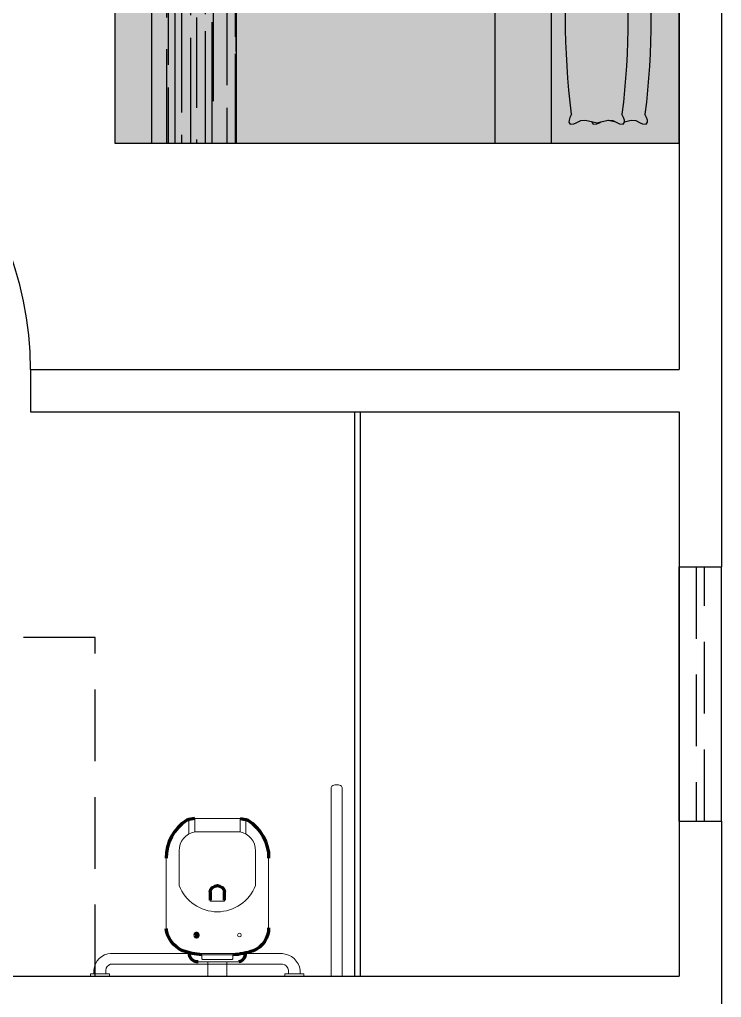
# Model space of a CAD drawing. Header units: centimetres. Extents: x 0 to 1084401, y -139216 to 99734.
# Drawn here: x 912561.3 to 912810.2, y 10564.5 to 10911 of the extents above; entities that cross this region are included whole.
import ezdxf

# ---------------------------------------------------------------- set-up
doc = ezdxf.new("R2010")
doc.units = ezdxf.units.CM
doc.header["$LTSCALE"] = 4
doc.linetypes.add('DASHED2', pattern=[9.524999999999999, 6.35, -3.175])
for name, color, linetype in [('0.1', 1, 'Continuous'), ('0.6', 6, 'Continuous'), ('02-CONT', 2, 'Continuous'), ('AIT-LAY-HTC', 254, 'Continuous'), ('AIT-LAY-MOB', 2, 'Continuous'), ('PDF1_PH - Metal', 253, 'Continuous'), ('PROJEÇÕES', 1, 'DASHED2')]:
    doc.layers.add(name, color=color, linetype=linetype)
doc.layers.add('PDF1_PH - Alv Construir', color=6, linetype='Continuous', lineweight=40)

# ---------------------------------------------------------------- blocks, each defined once
blk = doc.blocks.new('1_00e')
blk.add_lwpolyline([(-28.40539012428269, -52.25289090163764), (-25.40539012428269, -52.25289090163764), (-25.40539012428269, 47.74710909836236), (-28.40539012428269, 47.74710909836236)], close=True)
at = {"color": 1}
blk.add_arc((-28.40539012428326, -52.25289090163764), 100, 0, 90, dxfattribs=at)
blk = doc.blocks.new('Barra 3')
at = {"layer": 'PDF1_PH - Metal', "lineweight": 9}
for points in [[(19245.14185772219, 25719.83539646618), (19251.99860171888, 25719.83539646618), (19251.99860171888, 25718.97830346659), (19245.14185772219, 25718.97830346659)], [(19314.99755293517, 25719.83539646618), (19321.85473288964, 25719.83539646618), (19321.85473288964, 25718.97830346659), (19314.99755293517, 25718.97830346659)]]:
    blk.add_lwpolyline(points, close=True, dxfattribs=at)
for points in [[(19246.42749722157, 25717.69266396721), (19246.42749722157, 25718.97830346659)], [(19250.7129622195, 25717.69266396721), (19250.7129622195, 25718.97830346659)], [(19316.28319243454, 25717.69266396721), (19316.28319243454, 25718.97830346659)], [(19320.56909339026, 25717.69266396721), (19320.56909339026, 25718.97830346659)], [(19252.85569471847, 25715.54993146825), (19314.56900643537, 25715.54993146825)], [(19252.85569471847, 25711.69301297011), (19314.56900643537, 25711.69301297011)]]:
    blk.add_lwpolyline(points, dxfattribs=at)
for centre, radius, start, end in [((19253.42461139982, 25718.7625743121), 7.078440150872955, 188.6936103182999, 267.1299358179983), ((19253.00712313949, 25717.84408480383), 2.29914551384984, 183.773530933657, 266.2235994042778), ((19314.35059962556, 25717.91549670232), 6.222484964168509, 270.0360541296536, 357.9477482445207), ((19313.99598297072, 25717.76538724945), 2.288361905274916, 284.5016396748188, 358.1815433945518)]:
    blk.add_arc(centre, radius, start, end, dxfattribs=at)
blk = doc.blocks.new('bacia sanit')
at = {"layer": 'PDF1_PH - Metal', "lineweight": 9}
for points in [[(16873.71107896911, 24771.42362813914), (16898.99663033026, 24771.42362813914)], [(16889.13962487723, 24766.70918068363), (16889.56817137702, 24766.70918068363), (16889.99671787682, 24766.70918068363), (16890.42526437661, 24766.70918068363), (16890.8538108764, 24766.70918068363), (16899.42517683005, 24766.70918068363), (16899.85372332984, 24766.70918068363), (16900.28226982964, 24766.70918068363), (16900.71081632943, 24766.70918068363), (16901.13936282922, 24766.70918068363), (16901.56790932902, 24766.70918068363)], [(16912.78775159359, 24763.28080868529), (16907.66906866406, 24763.28080868529)], [(16861.71134101713, 24745.84860314918), (16861.71134101713, 24746.138076778), (16861.71134101713, 24759.85243668694), (16861.71134101713, 24760.70952968653)], [(16908.42508928349, 24761.13807618632), (16912.71055428142, 24761.13807618632), (16913.13910078121, 24761.13807618632)], [(16908.42508928349, 24761.13807618632), (16908.42508928349, 24760.70952968653), (16908.42508928349, 24760.28098318673), (16908.42508928349, 24759.85243668694), (16908.42508928349, 24759.42389018715), (16908.42508928349, 24758.99490772958), (16908.42508928349, 24758.56636122978), (16908.42508928349, 24758.13781472999), (16908.42508928349, 24757.7092682302), (16908.42508928349, 24757.2807217304), (16908.42508928349, 24756.85217523061), (16908.42508928349, 24756.42362873082)], [(16913.13910078121, 24761.13807618632), (16913.13910078121, 24760.70952968653), (16913.13910078121, 24760.28098318673), (16913.13910078121, 24759.85243668694), (16913.13910078121, 24759.42389018715), (16913.13910078121, 24758.99490772958), (16913.13910078121, 24758.56636122978), (16913.13910078121, 24758.13781472999), (16913.13910078121, 24757.7092682302), (16913.13910078121, 24757.2807217304), (16913.13910078121, 24756.85217523061), (16913.13910078121, 24756.42362873082), (16913.13910078121, 24755.99508223102), (16913.13910078121, 24755.56653573123), (16913.13910078121, 24755.13798923144), (16913.13910078121, 24754.70944273164), (16913.13910078121, 24754.28089623185), (16913.13910078121, 24753.85234973206), (16913.13910078121, 24753.42380323226), (16913.13910078121, 24752.99525673247), (16913.13910078121, 24752.56671023268), (16913.13910078121, 24752.13816373288), (16913.13910078121, 24751.70961723309), (16913.13910078121, 24751.2810707333), (16913.13910078121, 24750.85252423351), (16913.13910078121, 24750.42397773371), (16913.13910078121, 24749.99543123392), (16913.13910078121, 24749.56688473413), (16913.13910078121, 24749.13833823433), (16913.13910078121, 24748.70979173454), (16913.13910078121, 24748.28080927696), (16913.13910078121, 24747.85226277717), (16913.13910078121, 24747.42371627738), (16913.13910078121, 24746.99516977758), (16913.13910078121, 24746.56662327779), (16913.13910078121, 24746.138076778), (16913.13910078121, 24745.7095302782), (16913.13910078121, 24745.28098377841), (16913.13910078121, 24744.85243727862)], [(16861.71134101713, 24756.42362873082), (16856.56878301961, 24756.42362873082)], [(16862.56843401671, 24758.13781472999), (16862.56843401671, 24757.7092682302), (16862.56843401671, 24757.2807217304), (16862.56843401671, 24748.70979173454), (16862.56843401671, 24748.28080927696), (16862.56843401671, 24747.85226277717)], [(16862.99698051651, 24747.42415223516), (16862.99698051651, 24747.42371627738), (16863.4255270163, 24747.42371627738), (16863.85407351609, 24747.42371627738), (16864.28262001589, 24747.42371627738), (16864.28262001589, 24752.99525673247), (16864.28262001589, 24758.56636122978), (16863.85407351609, 24758.56636122978), (16863.4255270163, 24758.56636122978), (16862.99698051651, 24758.56636122978)], [(16884.42517742173, 24750.42397773371), (16883.99663092193, 24750.42397773371), (16883.56808442214, 24750.42397773371), (16883.56808442214, 24750.85252423351), (16883.56808442214, 24751.2810707333), (16883.56808442214, 24751.70961723309), (16883.56808442214, 24752.13816373288), (16883.56808442214, 24752.56671023268), (16883.56808442214, 24752.99525673247), (16883.56808442214, 24753.42380323226), (16883.56808442214, 24753.85234973206), (16883.56808442214, 24754.28089623185), (16883.56808442214, 24754.70944273164), (16883.56808442214, 24755.13798923144), (16883.56808442214, 24755.56653573123), (16883.99663092193, 24755.56653573123), (16883.99744104298, 24755.56734585228)], [(16908.42508928349, 24756.42362873082), (16908.42508928349, 24755.99508223102), (16908.42508928349, 24755.56653573123), (16908.42508928349, 24755.13798923144), (16908.42508928349, 24754.70944273164), (16908.42508928349, 24754.28089623185), (16908.42508928349, 24753.85234973206), (16908.42508928349, 24753.42380323226), (16908.42508928349, 24752.99525673247), (16908.42508928349, 24752.56671023268), (16908.42508928349, 24752.13816373289), (16908.42508928349, 24751.70961723309), (16908.42508928349, 24751.2810707333), (16908.42508928349, 24750.85252423351), (16908.42508928349, 24749.99543123392)], [(16861.71134101713, 24749.56688473413), (16856.56878301961, 24749.56688473413)], [(16908.42508928349, 24749.99543123392), (16908.42508928349, 24749.56688473413), (16908.42508928349, 24749.13833823433), (16908.42508928349, 24748.70979173454), (16908.42508928349, 24748.28080927696), (16908.42508928349, 24747.85226277717), (16908.42508928349, 24747.42371627738), (16908.42508928349, 24746.99516977758), (16908.42508928349, 24746.56662327779), (16908.42508928349, 24746.138076778), (16908.42508928349, 24745.7095302782), (16908.42508928349, 24745.28098377841), (16908.42508928349, 24744.85243727862)], [(16912.7877515936, 24742.70970477966), (16907.6148770092, 24742.70970477966)], [(16908.42508928349, 24744.85243727862), (16912.71055428142, 24744.85243727862), (16913.13910078121, 24744.85243727862)], [(16908.42508928349, 24744.85243727862), (16912.71055428142, 24744.85243727862), (16913.13910078121, 24744.85243727862)], [(16901.56790932902, 24739.28133278131), (16901.13936282922, 24739.28133278131), (16900.71081632943, 24739.28133278131), (16900.28226982964, 24739.28133278131), (16899.42517683005, 24739.28133278131), (16890.8538108764, 24739.28133278131), (16890.42526437661, 24739.28133278131), (16889.99671787682, 24739.28133278131), (16889.56817137702, 24739.28133278131), (16889.13962487723, 24739.28133278131)], [(16898.99663033026, 24734.5668853258), (16873.71107896911, 24734.5668853258)]]:
    blk.add_lwpolyline(points, dxfattribs=at)
at = {"layer": 'PDF1_PH - Metal', "lineweight": 211}
for points in [[(16913.13910078121, 24761.13807618632, 0.08652374986579098), (16912.5601488466, 24763.93430940064, 0.2649056019258861), (16898.99663033026, 24771.42362813914)], [(16913.13910078121, 24744.85243727862, -0.08652374986579098), (16912.5601488466, 24742.0562040643, -0.2649056019258861), (16898.99663033026, 24734.5668853258)]]:
    blk.add_lwpolyline(points, format="xyb", dxfattribs=at)
blk.add_lwpolyline([(16889.13962487723, 24752.99525673247), (16889.13962487723, 24752.99525673247), (16889.13962487723, 24752.99525673247)], dxfattribs=at)
at = {"layer": 'PDF1_PH - Metal', "lineweight": 9}
blk.add_circle((16871.35429119914, 24760.92358495753), 0.6430377285807504, dxfattribs=at)
at = {"layer": 'PDF1_PH - Metal', "lineweight": 211}
blk.add_circle((16871.35429119914, 24745.4954750072), 0.6430377285807504, dxfattribs=at)
for centre, radius, start, end in [((16873.97755076072, 24762.47483464584), 8.94849855074624, 90.32165930592623, 157.8055529537156), ((16864.79572645151, 24759.86013423894), 3.199203984476569, 88.16607237225546, 164.6032088854475), ((16890.78227264866, 24757.22271283105), 26.53369519454447, 161.0139296208047, 177.0973389625547), ((16885.37709123892, 26015.0748689311), 1259.508278705145, 269.9347230283288, 270.0652769716712), ((16886.54773971925, 24752.99569269004), 2.585261260353408, 275.8679396431668, 84.13206045255166), ((16885.37709123892, 23700.8345760275), 1049.590382611246, 89.92166763752519, 90.07833236247481), ((16864.7720442973, 24745.99333996359), 3.064123580200214, 177.2925714783312, 274.2592874148013), ((16892.19590696531, 24749.58474156546), 27.99681443693976, 184.4269647530196, 198.8012709750274), ((16875.20220854027, 24744.92084199191), 10.46077846249875, 204.6269905978502, 261.8048702837525)]:
    blk.add_arc(centre, radius, start, end, dxfattribs=at)
at = {"layer": 'PDF1_PH - Metal', "lineweight": 9}
for centre, radius, start, end in [((16894.39901415799, 24752.99525673247), 14.6878482339949, 110.9821810202764, 249.0178189797236), ((16901.64556657512, 24759.7991413133), 6.910475725114796, 11.17196656108775, 90.64388130159239), ((16862.9969805165, 24758.13781472999), 0.4285464997919917, 89.99999999951359, 180), ((16862.9969805165, 24747.85269873495), 0.4285464997919917, 180, 270.0000000004864), ((16901.64556657512, 24746.19137215165), 6.910475725128292, 269.3561186984086, 348.8280334388647)]:
    blk.add_arc(centre, radius, start, end, dxfattribs=at)
blk = doc.blocks.new('CAMA-SOLTEIRO')
h = blk.add_hatch()
h.set_pattern_fill('AR-RROOF', color=256, scale=0.08, style=0)
h.set_pattern_definition([(0, (-259.2971654992087, -62.25848343646964), (0.176, 0.08), [1.2, -0.16, 0.4, -0.08]), (0, (-259.1907654992087, -62.21848343646964), (-0.08, 0.1064), [0.24, -0.0264, 0.48, -0.06]), (0, (-259.2571654992087, -62.19048343646964), (0.416, 0.0536), [0.64, -0.112, 0.32, -0.08])])
h.paths.add_polyline_path([(0.4499999999999886, -1.569999999997059), (-0.4500000000000455, -1.569999999997044), (-0.4500000000000455, -1.869999999999941), (0.4499999999999886, -1.869999999999969)])
at = {"layer": 'AIT-LAY-HTC'}
h = blk.add_hatch(color=254, dxfattribs=at)
h.paths.add_polyline_path([(0.4499999999999886, -0.6535763996212509), (-0.4499999999999886, -0.6535763996212509), (-0.4499999999999886, -1.569999999997044), (0.4499999999999886, -1.569999999997044)])
h.paths.add_polyline_path([(0.4499999999999886, -2.131628207280301e-14), (-0.4499999999999886, -7.105427357601002e-15), (-0.4500000000000455, -0.4535763996212623), (0.4499999999999886, -0.4535763996212623)])
h.paths.add_polyline_path([(0.3716982436171747, -0.373121244349754), (0.3723867664295994, -0.3861706267807321), (0.3655536251368972, -0.390699628518469), (0.3589239480322135, -0.390246726289142), (0.3496964401738865, -0.3873305654911334), (0.3375292817262334, -0.3814624037465322, -0.06240135273612517), (-0.3458491167673401, -0.3814624037465322), (-0.3580162752151068, -0.3873305654911476), (-0.3672437830732633, -0.3902467262891278), (-0.3738734601780038, -0.3906996285184547), (-0.3807066014707061, -0.3861706267807179), (-0.3800180786582814, -0.3731212443497398), (-0.3760551388454587, -0.3650755000255188), (-0.3677125645626802, -0.3491925823837292), (-0.367078841438115, -0.3321323483973302), (-0.3724699016728437, -0.3091402599489683), (-0.3738734601780038, -0.3092361431671051), (-0.3807066014707061, -0.3047071414293683), (-0.3800180786582814, -0.2916577589983902), (-0.3760551388454587, -0.2836120146741834), (-0.3731809529210182, -0.2781400276378534), (-0.3671426902825488, -0.2523877149917055), (-0.3671057082908646, -0.2513921359974702), (-0.3671426902825488, -0.2503965570033344), (-0.373180952921075, -0.2246442443571155), (-0.3760551388455156, -0.2191722573209276), (-0.3800180786582814, -0.2111265129965787), (-0.3807066014707061, -0.1980771305656006), (-0.3738734601780038, -0.1935481288278922), (-0.3724699016728437, -0.1936440120460148), (-0.367078841438115, -0.1706519235976387), (-0.3677125645626802, -0.1535916896112397), (-0.3760551388455156, -0.1377087719694785), (-0.3800180786582814, -0.1296630276452575), (-0.3807066014707061, -0.116613645214251), (-0.3738734601780038, -0.1120846434765284), (-0.3672437830733202, -0.1125375457058411), (-0.3580162752149931, -0.1154537065038497), (-0.3458491167673401, -0.1213218682484509, -0.06240135273612597), (0.3375292817262334, -0.1213218682484509), (0.3496964401739433, -0.1154537065038497), (0.3589239480322135, -0.1125375457058553), (0.3655536251368972, -0.1120846434765284), (0.3723867664295994, -0.1166136452142652), (0.3716982436171747, -0.1296630276452575), (0.3677353038042952, -0.1377087719695922), (0.3593927295215735, -0.1535916896112681), (0.3587590063970083, -0.1706519235976671), (0.364150066631737, -0.193644012046029), (0.3655536251368972, -0.193548128827878), (0.3723867664295994, -0.1980771305656006), (0.3716982436171747, -0.2111265129965929), (0.3677353038042384, -0.2191722573211123), (0.3648611178799115, -0.2246442443571297), (0.3588228552414421, -0.250396557003306), (0.358785873249758, -0.251392135997456), (0.3588228552414421, -0.2523877149917482), (0.3648611178799115, -0.2781400276378392), (0.3677353038042952, -0.2836120146742545), (0.3716982436171747, -0.2916577589984044), (0.3723867664295994, -0.3047071414293683), (0.3655536251368972, -0.3092361431670909), (0.364150066631737, -0.3091402599489825), (0.3587590063970083, -0.3321323483973586), (0.3593927295215735, -0.3491925823837292), (0.3677353038044657, -0.3650755000253483)], flags=16)
h.paths.add_polyline_path([(-0.4500000000000455, -1.869999999999926), (-0.4499999999999886, -1.99999999999995), (0.4499999999999886, -1.99999999999995), (0.4499999999999886, -1.869999999999969)])
h = blk.add_hatch(color=252, dxfattribs=at)
edge = h.paths.add_edge_path()
edge.add_line((0.3677353038042384, -0.1377087719696206), (0.3716982436171179, -0.1296630276452433))
edge.add_line((0.3716982436171747, -0.1296630276452433), (0.3723867664295994, -0.1166136452142652))
edge.add_line((0.3723867664295994, -0.1166136452142652), (0.3655536251368972, -0.1120846434765284))
edge.add_line((0.3655536251368972, -0.1120846434765284), (0.3589239480322135, -0.1125375457058411))
edge.add_line((0.3589239480322135, -0.1125375457058553), (0.3496964401739433, -0.1154537065038497))
edge.add_line((0.3496964401739433, -0.1154537065038355), (0.3375292817262334, -0.1213218682484509))
edge.add_ellipse((-0.004159917520553336, -2.848495806804841), major_axis=(1.943480023054445, 1.943480023054444), ratio=0.9999999999999957, start_angle=37.85859147788927, end_angle=52.14140852211052)
edge.add_line((-0.3458491167673401, -0.1213218682484651), (-0.35801627521505, -0.1154537065038497))
edge.add_line((-0.35801627521505, -0.1154537065038497), (-0.3672437830732633, -0.1125375457058553))
edge.add_line((-0.3672437830733202, -0.1125375457058553), (-0.3738734601780607, -0.1120846434765284))
edge.add_line((-0.3738734601780607, -0.1120846434765426), (-0.380706601470763, -0.116613645214251))
edge.add_line((-0.3807066014707061, -0.116613645214251), (-0.3800180786582814, -0.1296630276452433))
edge.add_line((-0.3800180786582814, -0.1296630276452433), (-0.3760551388454587, -0.1377087719697059))
edge.add_line((-0.3760551388454019, -0.1377087719697201), (-0.3677125645626802, -0.1535916896112681))
edge.add_line((-0.3677125645626802, -0.1535916896112681), (-0.367078841438115, -0.1706519235976671))
edge.add_line((-0.367078841438115, -0.1706519235976671), (-0.3724699016728437, -0.1936440120460148))
edge.add_line((-0.3724699016728437, -0.1936440120460148), (-0.3672437830733202, -0.1940010310572049))
edge.add_line((-0.3672437830733202, -0.1940010310572049), (-0.35801627521505, -0.1969171918551993))
edge.add_line((-0.35801627521505, -0.1969171918551993), (-0.3458491167673401, -0.2027853535998148))
edge.add_ellipse((-0.004159917520553336, -2.929959292156191), major_axis=(1.943480023054446, 1.943480023054447), ratio=0.9999999999999976, start_angle=37.85859147788932, end_angle=52.14140852211062, ccw=False)
edge.add_line((0.3375292817262334, -0.2027853535998148), (0.3496964401739433, -0.1969171918551851))
edge.add_line((0.3496964401739433, -0.1969171918551709), (0.3589239480322703, -0.1940010310572049))
edge.add_line((0.3589239480322135, -0.1940010310572049), (0.364150066631737, -0.193644012046029))
edge.add_line((0.364150066631737, -0.193644012046029), (0.3587590063970083, -0.1706519235976671))
edge.add_line((0.3587590063970083, -0.1706519235976671), (0.3593927295215735, -0.1535916896112681))
edge.add_line((0.3593927295215735, -0.1535916896112681), (0.3677353038042952, -0.1377087719696206))
edge = h.paths.add_edge_path()
edge.add_line((0.3585894172769599, -0.2513921359974987), (0.3588228552414421, -0.250396557003306))
edge.add_line((0.3588228552414421, -0.250396557003306), (0.3593927295215735, -0.2350551749626035))
edge.add_line((0.3593927295215735, -0.2350551749626035), (0.367735303804352, -0.2191722573207713))
edge.add_line((0.367735303804352, -0.2191722573207713), (0.3716982436171747, -0.2111265129966071))
edge.add_line((0.3716982436171747, -0.2111265129966071), (0.3723867664295994, -0.198077130565629))
edge.add_line((0.3723867664295994, -0.198077130565629), (0.3655536251368972, -0.1935481288278922))
edge.add_line((0.3655536251368972, -0.193548128827878), (0.3589239480322135, -0.1940010310571907))
edge.add_line((0.3589239480322135, -0.1940010310572049), (0.3496964401739433, -0.1969171918551993))
edge.add_line((0.3496964401739433, -0.1969171918551993), (0.3375292817262334, -0.2027853535998148))
edge.add_ellipse((-0.004159917520553336, -2.929959292156191), major_axis=(1.94348002305446, 1.94348002305446), ratio=0.9999999999999964, start_angle=37.85859147788919, end_angle=52.14140852211058)
edge.add_line((-0.3458491167673401, -0.2027853535998148), (-0.3580162752149931, -0.1969171918552135))
edge.add_line((-0.3580162752149931, -0.1969171918552135), (-0.3672437830733202, -0.1940010310571907))
edge.add_line((-0.3672437830733202, -0.1940010310571907), (-0.3738734601780038, -0.1935481288278638))
edge.add_line((-0.3738734601780038, -0.193548128827878), (-0.3807066014707061, -0.1980771305656006))
edge.add_line((-0.3807066014707061, -0.1980771305656006), (-0.3800180786582814, -0.2111265129965929))
edge.add_line((-0.3800180786582814, -0.2111265129965929), (-0.376055138845345, -0.2191722573210413))
edge.add_line((-0.376055138845345, -0.2191722573210413), (-0.3677125645626802, -0.2350551749625893))
edge.add_line((-0.3677125645626802, -0.2350551749626035), (-0.3671426902825488, -0.250396557003306))
edge.add_line((-0.3671426902825488, -0.2503965570032918), (-0.3669092523180666, -0.2513921359974702))
edge.add_line((-0.3669092523180666, -0.2513921359974702), (-0.3732120659238944, -0.278272720073609))
edge.add_line((-0.3732120659238944, -0.278272720073609), (-0.3759659441697067, -0.2921238786731593))
edge.add_line((-0.3759659441697067, -0.2921238786731593), (-0.3732120659238944, -0.3059750372728232))
edge.add_line((-0.3732120659238944, -0.3059750372728232), (-0.367078841438115, -0.3321323483973302))
edge.add_line((-0.367078841438115, -0.3321323483973302), (-0.3677125645626802, -0.3491925823837292))
edge.add_line((-0.3677125645626802, -0.3491925823837292), (-0.3760551388454587, -0.3650755000255756))
edge.add_line((-0.3760551388454587, -0.3650755000255756), (-0.3800180786582814, -0.3731212443497398))
edge.add_line((-0.3800180786582814, -0.3731212443497398), (-0.3807066014707061, -0.3861706267807179))
edge.add_line((-0.3807066014707061, -0.3861706267807179), (-0.3738734601780607, -0.3906996285184547))
edge.add_line((-0.3738734601780607, -0.390699628518469), (-0.3672437830733202, -0.390246726289142))
edge.add_line((-0.3672437830733202, -0.3902467262891278), (-0.35801627521505, -0.3873305654911192))
edge.add_line((-0.3580162752149931, -0.3873305654911192), (-0.3458491167673401, -0.381462403746518))
edge.add_ellipse((-0.004159917520553336, 2.345711534809816), major_axis=(1.943480023054408, 1.943480023054407), ratio=0.9999999999999963, start_angle=217.8585914778892, end_angle=232.1414085221106)
edge.add_line((0.3375292817262334, -0.3814624037465322), (0.3496964401739433, -0.3873305654911476))
edge.add_line((0.3496964401739433, -0.3873305654911476), (0.3589239480321567, -0.390246726289142))
edge.add_line((0.3589239480321567, -0.390246726289142), (0.3655536251368403, -0.3906996285184832))
edge.add_line((0.3655536251368972, -0.390699628518469), (0.3723867664295994, -0.3861706267807321))
edge.add_line((0.3723867664295994, -0.3861706267807321), (0.3716982436171747, -0.373121244349754))
edge.add_line((0.3716982436171747, -0.3731212443497398), (0.3677353038042384, -0.3650755000254762))
edge.add_line((0.3677353038042384, -0.3650755000254762), (0.3593927295215735, -0.3491925823837292))
edge.add_line((0.3593927295215735, -0.3491925823837292), (0.3587590063970083, -0.3321323483973302))
edge.add_line((0.3587590063970083, -0.3321323483973444), (0.3648922308827878, -0.3059750372727663))
edge.add_line((0.3648922308827878, -0.3059750372727521), (0.3676461091286001, -0.2921238786731735))
edge.add_line((0.3676461091286001, -0.2921238786731735), (0.3648922308827878, -0.2782727200736659))
edge.add_line((0.3648922308827878, -0.2782727200736659), (0.3585894172769599, -0.2513921359974987))
for points in [[(0.4499999999999886, -0.6535763996212509), (0.4499999999999886, -0.4535763996212623), (-0.4499999999999886, -0.4535763996212623), (-0.4499999999999886, -0.6535763996212509)], [(-0.4499999999999886, -1.569999999997044), (0.4499999999999886, -1.569999999997044), (0.4499999999999886, -1.869999999999955), (-0.4499999999999886, -1.869999999999955)]]:
    blk.add_hatch(color=252, dxfattribs=at).paths.add_polyline_path(points)
for p, q in [((-0.4500000000000455, 7.105427357601002e-15), (0.4499999999999886, -7.105427357601002e-15)), ((-0.4500000000000455, 7.105427357601002e-15), (-0.4499999999999886, -1.99999999999995)), ((0.4499999999999886, -7.105427357601002e-15), (0.4499999999999886, -1.99999999999995)), ((0.4499999999999886, -0.05000000000000426), (0.4499999999999886, -1.949999999999953)), ((0.4499999999999886, -0.4535763996212623), (-0.4499999999999886, -0.4535763996212623)), ((0.4499999999999886, -0.6535763996212509), (-0.4499999999999886, -0.6535763996212509)), ((-0.4499999999999886, -1.569999999997044), (0.4499999999999886, -1.569999999997044)), ((-0.4499999999999886, -1.869999999999941), (0.4499999999999886, -1.869999999999955)), ((-0.4499999999999886, -1.99999999999995), (0.4499999999999886, -1.99999999999995))]:
    blk.add_line(p, q)
for points in [[(-0.3724699016728437, -0.1936440120460148), (-0.367078841438115, -0.1706519235976529), (-0.3677125645626802, -0.1535916896112539), (-0.3760551388454587, -0.1377087719695353), (-0.3800180786582814, -0.1296630276452433), (-0.3807066014707061, -0.1166136452142652), (-0.3738734601780038, -0.1120846434765284), (-0.3672437830733202, -0.1125375457058553), (-0.35801627521505, -0.1154537065038497), (-0.3458491167673401, -0.1213218682484651)], [(0.364150066631737, -0.1936440120460148), (0.3587590063970083, -0.1706519235976671), (0.3593927295215735, -0.1535916896112539), (0.3677353038042952, -0.1377087719695496), (0.3716982436171747, -0.1296630276452575), (0.3723867664295994, -0.1166136452142652), (0.3655536251368972, -0.1120846434765284), (0.3589239480322135, -0.1125375457058553), (0.3496964401739433, -0.1154537065038497), (0.3375292817262334, -0.1213218682484651)], [(-0.3458491167673401, -0.3814624037465322), (-0.35801627521505, -0.3873305654911476), (-0.3672437830733202, -0.3902467262891278), (-0.3738734601780038, -0.3906996285184547), (-0.3807066014707061, -0.3861706267807179), (-0.3800180786582814, -0.3731212443497398), (-0.3760551388454587, -0.3650755000254478), (-0.3677125645626802, -0.3491925823837292), (-0.367078841438115, -0.3321323483973302), (-0.3732120659238944, -0.3059750372727663), (-0.3759659441697067, -0.2921238786731593), (-0.3732120659238944, -0.2782727200735664), (-0.367078841438115, -0.2521154089490025), (-0.3677125645626802, -0.2350551749626035), (-0.3760551388454587, -0.219172257320885), (-0.3800180786582814, -0.2111265129965929), (-0.3807066014707061, -0.1980771305656148), (-0.3738734601780038, -0.193548128827878), (-0.3672437830733202, -0.1940010310572049), (-0.35801627521505, -0.1969171918551993), (-0.3458491167673401, -0.2027853535998148)], [(0.3375292817262334, -0.3814624037465322), (0.3496964401739433, -0.3873305654911476), (0.3589239480322135, -0.390246726289142), (0.3655536251368972, -0.390699628518469), (0.3723867664295994, -0.3861706267807321), (0.3716982436171747, -0.373121244349754), (0.3677353038042952, -0.365075500025462), (0.3593927295215735, -0.3491925823837434), (0.3587590063970083, -0.3321323483973444), (0.3648922308827878, -0.3059750372727805), (0.3676461091286001, -0.2921238786731735), (0.3648922308827878, -0.2782727200735806), (0.3587590063970083, -0.2521154089490167), (0.3593927295215735, -0.2350551749626035), (0.3677353038042952, -0.219172257320885), (0.3716982436171747, -0.2111265129966071), (0.3723867664295994, -0.1980771305656148), (0.3655536251368972, -0.193548128827878), (0.3589239480322135, -0.1940010310572049), (0.3496964401739433, -0.1969171918551993), (0.3375292817262334, -0.2027853535998148)], [(-0.3671426902825488, -0.2523877149916771), (-0.367078841438115, -0.2506688630459806), (-0.373180952921075, -0.2246442443571155)], [(0.3588228552414421, -0.2523877149916913), (0.3587590063970083, -0.2506688630459948), (0.3648611178799115, -0.2246442443571155)], [(-0.3724699016728437, -0.3091402599489825), (-0.3738734601780038, -0.3092361431671051), (-0.3807066014707061, -0.3047071414293683), (-0.3800180786582814, -0.2916577589983902), (-0.3760551388454587, -0.2836120146740981), (-0.373180952921075, -0.2781400276378818)], [(0.364150066631737, -0.3091402599489825), (0.3655536251368972, -0.3092361431671051), (0.3723867664295994, -0.3047071414293825), (0.3716982436171747, -0.2916577589983902), (0.3677353038042952, -0.2836120146740981), (0.3648611178799115, -0.2781400276378818)]]:
    blk.add_lwpolyline(points)
for centre, radius, start, end in [((-0.004159917520553336, -2.848495806804841), 2.748495806804713, 82.85859147788834, 97.14140852211166), ((-0.004159917520553336, -2.929959292156191), 2.748495806804713, 82.85859147788834, 97.14140852211166), ((-0.004159917520553336, 2.345711534809816), 2.748495806804664, 262.8585914778884, 277.1414085221116)]:
    blk.add_arc(centre, radius, start, end)

msp = doc.modelspace()

# ---------------------------------------------------------------- linework, layer by layer
at = {"layer": '0.1'}
for p, q in [((912680.2346801861, 10572.01251930813), (912680.2346801861, 10772.01251930813)), ((912682.2346801861, 10572.01251930813), (912682.2346801861, 10772.01251930813))]:
    msp.add_line(p, q, dxfattribs=at)
at = {"layer": '0.1', "linetype": 'DASHED2'}
for p, q in [((912801.2346801861, 10717.01251930825), (912801.2346801861, 10627.01251930813)), ((912804.2346801861, 10627.01251930813), (912804.2346801861, 10717.01251930825))]:
    msp.add_line(p, q, dxfattribs=at)
at = {"layer": '0.6'}
for p, q in [((912565.2346801861, 10787.01251930817), (912565.2346801861, 10772.01251930817)), ((912795.2346801861, 10717.01251930817), (912810.2346801861, 10717.01251930817)), ((912795.2346801861, 10717.01251930825), (912795.2346801861, 10627.01251930813)), ((912795.2346801861, 10627.01251930813), (912795.2346801861, 10717.01251930825)), ((912810.2346801861, 10627.01251930813), (912810.2346801861, 10717.01251930825)), ((912795.2346801861, 10627.01251930817), (912810.2346801861, 10627.01251930817))]:
    msp.add_line(p, q, dxfattribs=at)
for points in [[(912795.2346801861, 10922.01251930817), (912795.2346801861, 10787.01251930817)], [(912810.2346801861, 10922.01251930817), (912810.2346801861, 10772.01251930817)], [(912565.2346801861, 10787.01251930817), (912795.2346801861, 10787.01251930817)], [(912810.2346801861, 10787.01251930817), (912810.2346801861, 10717.01251930817)], [(912565.2346801861, 10772.01251930817), (912795.2346801861, 10772.01251930817), (912795.2346801861, 10717.01251930817)], [(912795.2346801861, 10627.01251930817), (912795.2346801861, 10572.01251930817)], [(912810.2346801861, 10627.01251930817), (912810.2346801861, 10557.01251930817)], [(912435.2346801861, 10572.01251930817), (912795.2346801861, 10572.01251930817)], [(912810.2346801861, 10572.01251930817), (912810.2346801861, 10422.01251930817)]]:
    msp.add_lwpolyline(points, dxfattribs=at)
at = {"layer": 'PDF1_PH - Metal', "lineweight": 9}
for points in [[(912671.8907491547, 10638.92634914233), (912671.8907491547, 10572.01251930813)], [(912675.6977021531, 10638.92634914233), (912675.6977021531, 10572.01251930813)]]:
    msp.add_lwpolyline(points, dxfattribs=at)
msp.add_open_spline([(912675.6977021531, 10638.92634914233), (912675.6977021531, 10640.19533347513), (912671.8907491547, 10640.19533347513), (912671.8907491547, 10638.92634914233)], degree=3, dxfattribs=at)
at = {"layer": 'PROJEÇÕES', "color": 250}
msp.add_lwpolyline([(912588.149123669, 10572.01251930813), (912588.149123669, 10692.01251930813), (912508.149123669, 10692.01251930813), (912508.149123669, 10572.01251930813)], close=True, dxfattribs=at)

# ---------------------------------------------------------------- block references
at = {"layer": '02-CONT', "xscale": 1.2, "yscale": 1.2, "zscale": 1.2}
msp.add_blockref('1_00e', (912479.3211483352, 10849.71598839013), dxfattribs=at)
at = {"layer": 'AIT-LAY-MOB', "ltscale": 3, "xscale": -99.99999651281604, "yscale": 99.99999651281604, "zscale": 99.99999651281604, "rotation": 270.000035963785}
msp.add_blockref('CAMA-SOLTEIRO', (912795.2346519403, 10912.01251773889), dxfattribs=at)
at = {"layer": 'PDF1_PH - Alv Construir'}
for name, p, xscale, yscale, zscale, rotation in [('bacia sanit', (888199.154065262, -6066.183258425095), -0.9870452279999995, 0.9870452279999995, 0.9870452279999995, 270), ('Barra 3', (931657.9900718847, 35958.65331233561, 77800), 0.9870452279999999, 0.9870452279999999, 0.9870452279999999, 180)]:
    msp.add_blockref(name, p, dxfattribs=dict(at, xscale=xscale, yscale=yscale, zscale=zscale, rotation=rotation))

doc.saveas('drawing.dxf')
